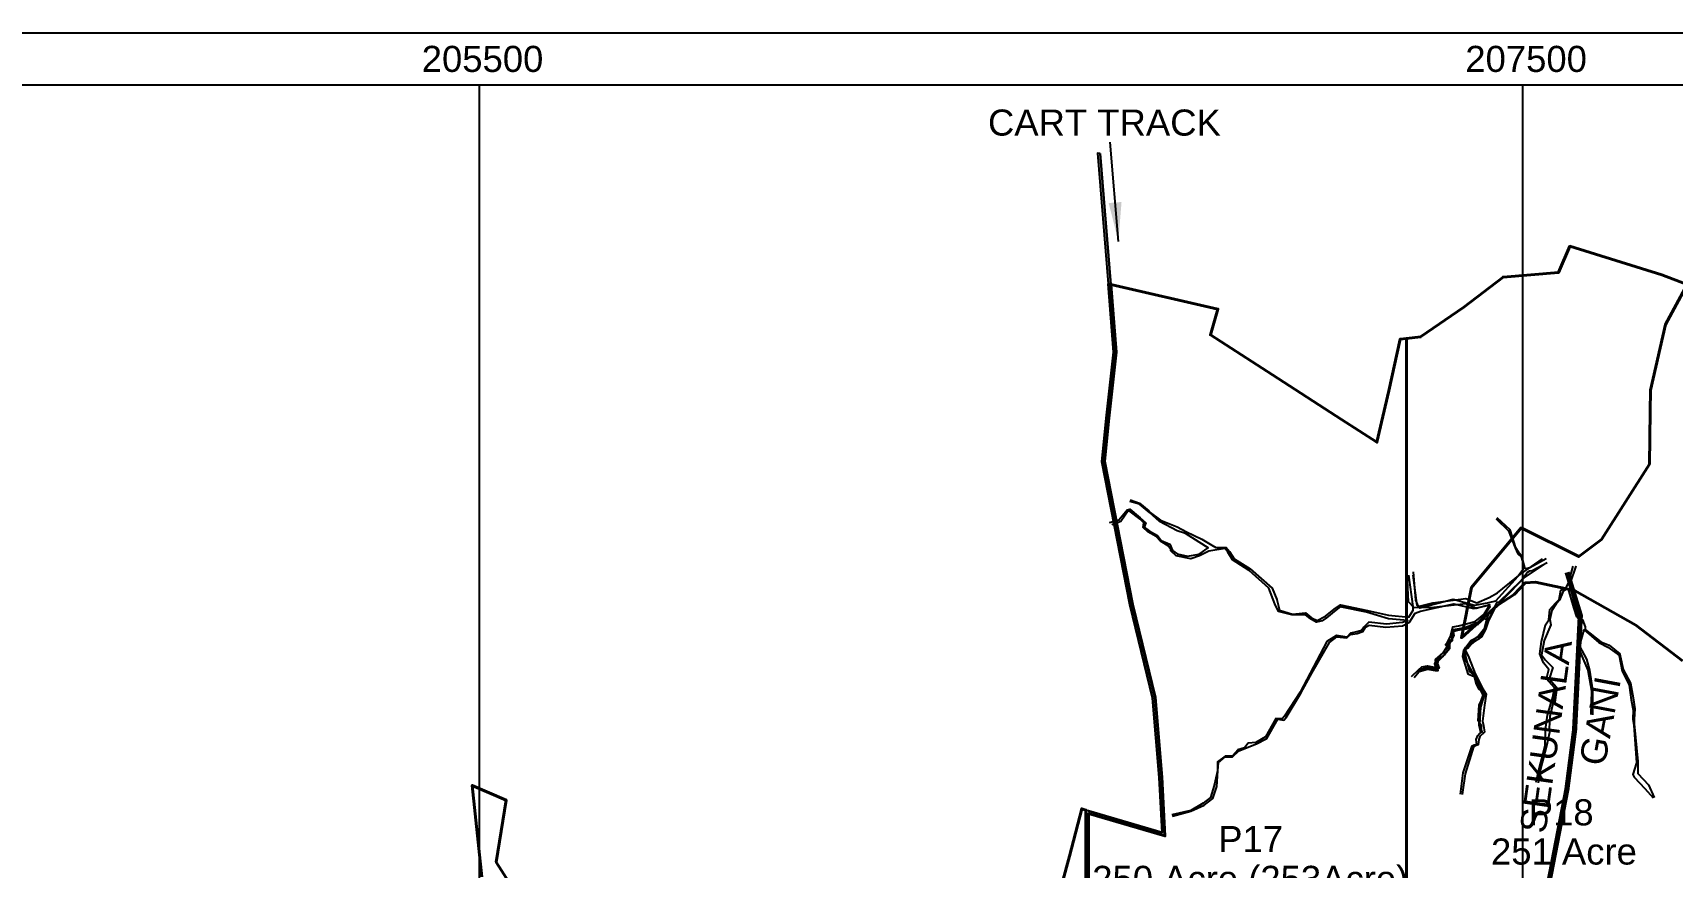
# Model space of a CAD drawing. Header units: metres. Extents: x 201400 to 215600, y 173235 to 1738400.
# Drawn here: x 204645 to 207787, y 1736801 to 1738400 of the extents above; entities that cross this region are included whole.
import ezdxf

# ---------------------------------------------------------------- set-up
doc = ezdxf.new("R2010")
doc.units = ezdxf.units.M
doc.linetypes.add('PHANTOM2', pattern=[1.25, 0.625, -0.125, 0.125, -0.125, 0.125, -0.125])
doc.layers.add('250Acres', color=7, linetype='Continuous', lineweight=25)
for name, color, linetype in [('GRID LINES', 250, 'Continuous'), ('GRID TEXT', 244, 'Continuous'), ('name power lines', 1, 'Continuous'), ('Names', 1, 'Continuous'), ('VILLAGE BOUNDARY', 6, 'Continuous'), ('VILLAGE NAMES', 5, 'Continuous')]:
    doc.layers.add(name, color=color, linetype=linetype)
doc.layers.add('STREAM', color=7, linetype='Continuous', lineweight=0, true_color=0x3dcfff)
doc.styles.get("Standard").update_dxf_attribs({"font": 'arial.ttf', "height": 50})
doc.dimstyles.get("Standard").update_dxf_attribs({"dimtxt": 50, "dimasz": 0.18, "dimexe": 0.18, "dimexo": 0.0625, "dimgap": 0.09, "dimtad": 0, "dimtih": 1, "dimtoh": 1, "dimdec": 4, "dimzin": 0, "dimdsep": 46, "dimtxsty": 'Standard', "dimcen": 0.09, "dimadec": 0, "dimazin": 0, "dimtfac": 1, "dimtdec": 4, "dimtofl": 0, "dimtmove": 0, "dimatfit": 3, "dimfxl": 1, "dimtolj": 1, "dimtzin": 0, "dimarcsym": 0})

msp = doc.modelspace()

# ---------------------------------------------------------------- hatches: boundary and pattern name
h = msp.add_hatch(color=253)
h.dxf.hatch_style = 1
h.paths.add_polyline_path([(206690.1, 1738168.8), (206685.1, 1738169.4), (206705.5, 1737919.1), (206710.6, 1737917.9)])
h = msp.add_hatch(color=253)
h.dxf.hatch_style = 1
h.paths.add_polyline_path([(206668.2, 1736904.1), (206814.5, 1736861.3), (206808.3, 1736973.9), (206795.7, 1737126.3), (206752.4, 1737304.9), (206698.6, 1737578.4), (206707.2, 1737661.2), (206721.2, 1737788), (206710.6, 1737917.9), (206705.5, 1737919.1), (206716.2, 1737788), (206702.2, 1737661.8), (206693.5, 1737578.2), (206747.5, 1737303.8), (206790.8, 1737125.5), (206803.3, 1736973.5), (206809.2, 1736868.1), (206668.2, 1736909.4), (206663.2, 1736910.8), (206663.2, 1736462.2), (206663.2, 1735914.5), (206668.2, 1735914.5), (206668.2, 1736402.6)])

# ---------------------------------------------------------------- linework, layer by layer
at = {"color": 7}
msp.add_line((206690.1, 1738168.8), (206685.1, 1738169.4), dxfattribs=at)
at = {"color": 7, "flags": 128}
msp.add_lwpolyline([(206685.1, 1738169.4), (206705.5, 1737919.1)], dxfattribs=at)
at = {"color": 253, "flags": 128}
msp.add_lwpolyline([(206690.1, 1738168.8), (206685.1, 1738169.4), (206705.5, 1737919.1), (206710.6, 1737917.9)], close=True, dxfattribs=at)
msp.add_lwpolyline([(206690.1, 1738168.8), (206710.6, 1737917.9)], dxfattribs=at)
at = {"color": 1, "flags": 128}
msp.add_lwpolyline([(206668.2, 1736904.1), (206814.5, 1736861.3), (206808.3, 1736973.9), (206795.7, 1737126.3), (206752.4, 1737304.9), (206698.6, 1737578.4), (206707.2, 1737661.2), (206721.2, 1737788), (206710.6, 1737917.9), (206705.5, 1737919.1), (206716.2, 1737788), (206702.2, 1737661.8), (206693.5, 1737578.2), (206747.5, 1737303.8), (206790.8, 1737125.5), (206803.3, 1736973.5), (206809.2, 1736868.1), (206668.2, 1736909.4), (206663.2, 1736910.8), (206663.2, 1736462.2), (206663.2, 1735914.5), (206668.2, 1735914.5), (206668.2, 1736402.6)], close=True, dxfattribs=at)
at = {"color": 6, "flags": 128}
for points in [[(206668.2, 1736909.4), (206809.2, 1736868.1), (206803.3, 1736973.5), (206790.8, 1737125.5), (206747.5, 1737303.8), (206693.5, 1737578.2), (206702.2, 1737661.8), (206716.2, 1737788), (206705.5, 1737919.1)], [(206663.2, 1735914.5), (206663.2, 1736909.4)], [(206668.2, 1735914.5), (206668.2, 1736904.1)]]:
    msp.add_lwpolyline(points, dxfattribs=at)
at = {"layer": '250Acres', "color": 5, "lineweight": 40, "flags": 128}
for points in [[(207806.3, 1737196.5), (207716.7, 1737264.8), (207599.5, 1737331.6), (207524.8, 1737347.3), (207504.6, 1737345.9), (207483.5, 1737324), (207451.1, 1737302.8), (207382.6, 1737241.1), (207402.1, 1737337.4), (207497, 1737451.4), (207607.6, 1737396.6), (207651, 1737429.2), (207743.1, 1737573.4), (207744.6, 1737674.4), (207745.2, 1737715.2), (207773.7, 1737841.2), (207815.3, 1737917.7), (207766.7, 1737936.3), (207590.7, 1737991.2), (207568.6, 1737940.6), (207462.5, 1737931.9), (207387.5, 1737874.2), (207304.6, 1737817.4), (207277.6, 1737814.5), (207277.6, 1736560.3)], [(205587.3, 1736726.2), (205533, 1736810.9), (205552.1, 1736929.6), (205487.1, 1736958.1), (205505.3, 1736783.2)], [(206663.2, 1736462.2), (206663.2, 1736910.8), (206655.1, 1736913.2), (206631.5, 1736822.6), (206605.6, 1736726.1)]]:
    msp.add_lwpolyline(points, dxfattribs=at)
msp.add_lwpolyline([(207277.6, 1737814.5), (207265.4, 1737813.2), (207243.4, 1737714), (207220.8, 1737615.5), (207153.2, 1737659.2), (207020.4, 1737744.9), (206901.6, 1737821.1), (206916.1, 1737870.6), (206710.6, 1737917.9), (206721.2, 1737788), (206707.3, 1737661.8), (206698.6, 1737578.4), (206752.4, 1737304.9), (206795.7, 1737126.3), (206808.3, 1736973.9), (206814.5, 1736861.3), (206668.2, 1736904.1), (206668.2, 1736463), (207235, 1736553.5), (207277.6, 1736560.3)], close=True, dxfattribs=at)
at = {"layer": 'GRID LINES', "linetype": 'Continuous'}
for p, q in [((201400, 1738400), (214900, 1738400)), ((201500, 1738300), (214800, 1738300))]:
    msp.add_line(p, q, dxfattribs=at)
at = {"layer": 'GRID LINES', "color": 9, "linetype": 'Continuous'}
for p, q in [((201400, 1738400), (214900, 1738400)), ((201500, 1738300), (214800, 1738300)), ((205500, 1738300), (205500, 1730460)), ((207500, 1738300), (207500, 1730460)), ((207500, 1738300), (207500, 1730460))]:
    msp.add_line(p, q, dxfattribs=at)
for points in [[(201400, 1738400), (215600, 1738400), (215600, 1728400), (201400, 1728400)], [(201500, 1738300), (215500, 1738300), (215500, 1728500), (201500, 1728500)], [(201500, 1738300), (215500, 1738300), (215500, 1728500), (201500, 1728500)]]:
    msp.add_lwpolyline(points, close=True, dxfattribs=at)
at = {"layer": 'STREAM'}
for points, elevation in [([(206708, 1737462), (206726, 1737467), (206742, 1737486), (206747, 1737487), (206767, 1737471), (206778, 1737461), (206775, 1737453), (206784, 1737446), (206800, 1737437), (206807, 1737427), (206824, 1737420), (206829, 1737408), (206838, 1737402), (206858, 1737397), (206880, 1737400.9), (206897.1, 1737413), (206880, 1737424), (206854, 1737441), (206838, 1737446), (206804, 1737464), (206785, 1737481), (206766, 1737496.9), (206747, 1737502)], 310.1), ([(206748, 1737505), (206766, 1737499), (206783.8, 1737484.4), (206783.9, 1737483.1), (206806, 1737466), (206838.1, 1737453.2), (206856, 1737444), (206885.1, 1737429.9), (206904.1, 1737418.6), (206911.8, 1737414), (206931.9, 1737414), (206938, 1737406), (206947, 1737392), (206978, 1737373.1), (207020, 1737336), (207029, 1737314.1), (207034, 1737294.1), (207059, 1737286), (207084, 1737289), (207095.1, 1737279.1), (207106, 1737274), (207122, 1737282), (207139, 1737296), (207151, 1737304), (207203, 1737293), (207243, 1737284), (207282, 1737280.2), (207290, 1737293.9), (207290, 1737301), (207282.1, 1737360.9)], 310.1), ([(207243, 1737277), (207201, 1737290), (207150.1, 1737300), (207142, 1737294), (207124, 1737279), (207115.8, 1737273.3), (207111, 1737272), (207105, 1737271), (207093, 1737278), (207084, 1737285), (207058, 1737285), (207032, 1737291.1), (207025, 1737305.9), (207013.9, 1737336), (206975.9, 1737370), (206943.9, 1737390), (206935, 1737404.9), (206930, 1737412), (206898.9, 1737407), (206881, 1737397.9), (206864, 1737392), (206836, 1737398), (206826.1, 1737407.7), (206826, 1737409.9), (206821, 1737417.1), (206806, 1737426), (206798, 1737435), (206782, 1737444), (206773, 1737452), (206774, 1737461), (206767, 1737468), (206746.1, 1737484.4), (206744, 1737484), (206730.1, 1737464), (206713, 1737457)], 299.3), ([(207449, 1737469), (207473, 1737446), (207486, 1737413), (207491, 1737402), (207497, 1737396), (207499.9, 1737388), (207501, 1737372)], 299.1), ([(207505, 1737373.1), (207501, 1737387), (207499, 1737397), (207493, 1737404), (207487, 1737413), (207476, 1737448), (207451, 1737471)], 299.1), ([(207287, 1737167), (207301, 1737180), (207307, 1737185), (207318, 1737187), (207334, 1737184), (207335, 1737186), (207334, 1737191), (207333, 1737199), (207348, 1737212), (207355, 1737223), (207354, 1737227.9), (207362, 1737244), (207366, 1737262), (207377, 1737264), (207409, 1737272.1), (207426, 1737286), (207436.9, 1737303.9), (207411, 1737297), (207391, 1737306), (207330, 1737299), (207292, 1737298), (207281.1, 1737310), (207279, 1737364)], 303.9), ([(207290, 1737367), (207295, 1737313), (207300, 1737301), (207328, 1737308), (207391, 1737315.9), (207412, 1737308), (207436, 1737317.9), (207451.9, 1737327), (207496, 1737363), (207538, 1737392)], 303.8), ([(207543.1, 1737383), (207504, 1737357), (207462, 1737314), (207447, 1737298), (207434, 1737272), (207429, 1737257), (207421, 1737243), (207405, 1737232), (207392.1, 1737220.9), (207390, 1737218), (207397, 1737203), (207409, 1737171.9), (207424, 1737142.9), (207430, 1737133), (207427, 1737112), (207423, 1737081.1), (207425, 1737073), (207427, 1737060), (207418, 1737052), (207416, 1737046), (207415, 1737036), (207409, 1737034), (207406, 1737032.1), (207390.1, 1736980), (207383.9, 1736940.6)], 301), ([(207423, 1737059), (207418, 1737075), (207420, 1737108), (207427, 1737131), (207421, 1737141), (207409, 1737168), (207399, 1737176), (207391, 1737205), (207389.1, 1737217), (207394.9, 1737221), (207405, 1737233.9), (207416, 1737238.9), (207430, 1737259), (207435, 1737275), (207446, 1737298), (207451, 1737309), (207455, 1737310), (207496.9, 1737349.9), (207508.6, 1737366), (207513.9, 1737369.2), (207518, 1737370), (207547, 1737385.1)], 303.4), ([(207501.1, 1737372), (207491, 1737358), (207447.9, 1737311.1), (207434.9, 1737308)], 299.1), ([(207544.9, 1737391.9), (207514, 1737375), (207505.1, 1737373)], 299.7), ([(207526, 1736964), (207531, 1736987), (207543, 1737034), (207544, 1737065), (207548, 1737092.9), (207558, 1737127), (207561, 1737145), (207546, 1737162), (207550, 1737180), (207540, 1737193), (207533, 1737210), (207536, 1737234), (207544, 1737266), (207550, 1737275), (207552, 1737295), (207563, 1737307), (207570, 1737314), (207573, 1737332), (207584, 1737337.9), (207588, 1737345.9), (207597, 1737377.9)], 303.1), ([(207602, 1737378), (207591, 1737346), (207594, 1737337), (207599, 1737300), (207606, 1737281), (207615, 1737275), (207620, 1737262), (207620, 1737257), (207650, 1737233), (207666, 1737227), (207686, 1737210), (207687, 1737206), (207693, 1737180), (207707, 1737154), (207712, 1737126), (207715, 1737105), (207714, 1737085), (207714, 1737076), (207721.1, 1737004), (207721, 1736981), (207741, 1736959), (207752.1, 1736935)], 298.3), ([(207435, 1737308), (207408, 1737303), (207367, 1737314), (207303, 1737297.9), (207298, 1737302.9), (207290, 1737361)], 297.4), ([(207606, 1737223.9), (207612.9, 1737263), (207608, 1737276), (207604, 1737281), (207598, 1737299), (207588, 1737333.9), (207586.1, 1737335), (207577.9, 1737329.9), (207571, 1737313), (207564, 1737306), (207556, 1737293), (207552, 1737276), (207554, 1737265.9), (207541, 1737236), (207536.1, 1737208), (207544.1, 1737197.9), (207558, 1737184), (207551, 1737162), (207565, 1737146), (207561, 1737128), (207552, 1737090.1), (207551, 1737067), (207553, 1737065), (207547, 1737039), (207533.1, 1736985), (207530, 1736963)], 297.7), ([(206829, 1736899), (206864, 1736909), (206890, 1736920), (206906, 1736933), (206914, 1736956), (206916, 1736986), (206917, 1737002), (206930, 1737013), (206944, 1737013), (206956, 1737024), (206990, 1737038), (207010, 1737048), (207031, 1737085), (207042.4, 1737083.1), (207047, 1737088), (207075, 1737135), (207096, 1737173), (207130, 1737232), (207144, 1737243), (207163.3, 1737240.7), (207165, 1737243), (207170, 1737247), (207183, 1737249), (207194, 1737253), (207199, 1737261), (207206, 1737265), (207238, 1737261), (207270, 1737264), (207283, 1737271), (207294.1, 1737287.9), (207304, 1737292), (207368, 1737306.1), (207406, 1737297), (207433, 1737303)], 306.2), ([(207432.9, 1737303), (207438, 1737300), (207425, 1737282), (207414, 1737270), (207391, 1737260.9), (207378.1, 1737258), (207367, 1737256), (207363, 1737249), (207364.1, 1737237), (207359.1, 1737235), (207352, 1737228), (207357, 1737223), (207344, 1737209), (207331, 1737191), (207334, 1737183), (207331, 1737181), (207317, 1737184), (207300, 1737178)], 306.2), ([(207280, 1737274), (207280, 1737274), (207280, 1737274), (207280, 1737274), (207270, 1737270), (207239, 1737267), (207205, 1737271), (207196, 1737261), (207191, 1737255), (207182, 1737252), (207170, 1737250), (207163, 1737241.9), (207143, 1737245), (207125, 1737234), (207093, 1737173), (207074, 1737136.9), (207043.9, 1737090.9), (207038.9, 1737085.5), (207027, 1737086), (207007, 1737051), (206989, 1737040), (206974, 1737039), (206967, 1737029.9), (206954, 1737026), (206944, 1737015), (206930, 1737014), (206915, 1737003), (206915, 1736986), (206909, 1736958), (206902, 1736935), (206887.9, 1736923.9), (206864, 1736910), (206828, 1736902)], 299.3), ([(207280, 1737274), (207243, 1737277)], 299.3), ([(207380.9, 1736941), (207386.1, 1736981.9), (207403, 1737034), (207407, 1737036.1), (207412, 1737037), (207411, 1737045.9), (207414, 1737054), (207420.9, 1737061.9), (207421, 1737072.1), (207415, 1737082), (207417, 1737112), (207426, 1737132), (207421.1, 1737140), (207407, 1737169), (207389, 1737202), (207388, 1737217.9), (207391, 1737223), (207401, 1737236), (207418.1, 1737244.9), (207426.9, 1737258), (207431, 1737272.9), (207435, 1737287.9), (207427.1, 1737281.1), (207412.9, 1737268.9), (207378.1, 1737256), (207367, 1737252), (207367.9, 1737245), (207359.9, 1737230), (207359.9, 1737220), (207351, 1737209), (207338, 1737199), (207337, 1737191), (207340, 1737183), (207334, 1737181), (207317.9, 1737184), (207308, 1737181), (207304, 1737179), (207292, 1737164)], 307.8), ([(207302, 1737176), (207318, 1737181), (207332.1, 1737178), (207338, 1737178), (207337.4, 1737183.3), (207335, 1737193.1), (207347, 1737205), (207360, 1737222), (207356, 1737228), (207360, 1737234), (207365.9, 1737236), (207366, 1737248), (207369.1, 1737254), (207379, 1737256), (207392, 1737258), (207415, 1737267), (207427, 1737278), (207431, 1737275), (207428, 1737260), (207414, 1737243), (207402, 1737235), (207394, 1737222), (207387, 1737217), (207385, 1737205), (207395, 1737172), (207407, 1737167), (207410.9, 1737152), (207415.8, 1737142.4), (207419, 1737140), (207424, 1737130.9), (207416.1, 1737109), (207416, 1737074), (207419, 1737060)], 302.5), ([(207609, 1737225), (207618, 1737256), (207646, 1737232), (207663, 1737223), (207681, 1737210), (207685, 1737207), (207691, 1737177), (207704, 1737150), (207708, 1737122), (207712, 1737102), (207711, 1737085), (207713, 1737073), (207718, 1737001), (207711, 1736979), (207714, 1736974), (207734, 1736952), (207750, 1736934)], 297.9), ([(207606, 1737224), (207617, 1737196.9), (207625, 1737179), (207632, 1737139), (207631, 1737094)], 297.7), ([(207609, 1737225), (207622.3, 1737199.9), (207628, 1737179), (207634, 1737141), (207634, 1737093)], 297.9)]:
    msp.add_lwpolyline(points, dxfattribs=dict(at, elevation=elevation))
at = {"layer": 'STREAM', "linetype": 'Continuous', "lineweight": 25}
for points, elevation in [([(206708, 1737462), (206726, 1737467), (206742, 1737486), (206747, 1737487), (206767, 1737471), (206778, 1737461), (206775, 1737453), (206784, 1737446), (206800, 1737437), (206807, 1737427), (206824, 1737420), (206829, 1737408), (206838, 1737402), (206858, 1737397), (206880, 1737400.9), (206897.1, 1737413), (206880, 1737424), (206854, 1737441), (206838, 1737446), (206804, 1737464), (206785, 1737481), (206766, 1737496.9), (206747, 1737502)], 310.1), ([(206708, 1737462), (206726, 1737467), (206742, 1737486), (206747, 1737487), (206767, 1737471), (206778, 1737461), (206775, 1737453), (206784, 1737446), (206800, 1737437), (206807, 1737427), (206824, 1737420), (206829, 1737408), (206838, 1737402), (206858, 1737397), (206880, 1737400.9), (206897.1, 1737413), (206880, 1737424), (206854, 1737441), (206838, 1737446), (206804, 1737464), (206785, 1737481), (206766, 1737496.9), (206747, 1737502)], 310.1), ([(206748, 1737505), (206766, 1737499), (206783.8, 1737484.4), (206783.9, 1737483.1), (206806, 1737466), (206838.1, 1737453.2), (206856, 1737444), (206885.1, 1737429.9), (206904.1, 1737418.6), (206911.8, 1737414), (206931.9, 1737414), (206938, 1737406), (206947, 1737392), (206978, 1737373.1), (207020, 1737336), (207029, 1737314.1), (207034, 1737294.1), (207059, 1737286), (207084, 1737289), (207095.1, 1737279.1), (207106, 1737274), (207122, 1737282), (207139, 1737296), (207151, 1737304), (207203, 1737293), (207243, 1737284), (207282, 1737280.2), (207290, 1737293.9), (207290, 1737301), (207282.1, 1737360.9)], 310.1), ([(206748, 1737505), (206766, 1737499), (206783.8, 1737484.4), (206783.9, 1737483.1), (206806, 1737466), (206838.1, 1737453.2), (206856, 1737444), (206885.1, 1737429.9), (206904.1, 1737418.6), (206911.8, 1737414), (206931.9, 1737414), (206938, 1737406), (206947, 1737392), (206978, 1737373.1), (207020, 1737336), (207029, 1737314.1), (207034, 1737294.1), (207059, 1737286), (207084, 1737289), (207095.1, 1737279.1), (207106, 1737274), (207122, 1737282), (207139, 1737296), (207151, 1737304), (207203, 1737293), (207243, 1737284), (207282, 1737280.2), (207290, 1737293.9), (207290, 1737301), (207282.1, 1737360.9)], 310.1), ([(207243, 1737277), (207201, 1737290), (207150.1, 1737300), (207142, 1737294), (207124, 1737279), (207115.8, 1737273.3), (207111, 1737272), (207105, 1737271), (207093, 1737278), (207084, 1737285), (207058, 1737285), (207032, 1737291.1), (207025, 1737305.9), (207013.9, 1737336), (206975.9, 1737370), (206943.9, 1737390), (206935, 1737404.9), (206930, 1737412), (206898.9, 1737407), (206881, 1737397.9), (206864, 1737392), (206836, 1737398), (206826.1, 1737407.7), (206826, 1737409.9), (206821, 1737417.1), (206806, 1737426), (206798, 1737435), (206782, 1737444), (206773, 1737452), (206774, 1737461), (206767, 1737468), (206746.1, 1737484.4), (206744, 1737484), (206730.1, 1737464), (206713, 1737457)], 299.3), ([(207243, 1737277), (207201, 1737290), (207150.1, 1737300), (207142, 1737294), (207124, 1737279), (207115.8, 1737273.3), (207111, 1737272), (207105, 1737271), (207093, 1737278), (207084, 1737285), (207058, 1737285), (207032, 1737291.1), (207025, 1737305.9), (207013.9, 1737336), (206975.9, 1737370), (206943.9, 1737390), (206935, 1737404.9), (206930, 1737412), (206898.9, 1737407), (206881, 1737397.9), (206864, 1737392), (206836, 1737398), (206826.1, 1737407.7), (206826, 1737409.9), (206821, 1737417.1), (206806, 1737426), (206798, 1737435), (206782, 1737444), (206773, 1737452), (206774, 1737461), (206767, 1737468), (206746.1, 1737484.4), (206744, 1737484), (206730.1, 1737464), (206713, 1737457)], 299.3), ([(207449, 1737469), (207473, 1737446), (207486, 1737413), (207491, 1737402), (207497, 1737396), (207499.9, 1737388), (207501, 1737372)], 299.1), ([(207449, 1737469), (207473, 1737446), (207486, 1737413), (207491, 1737402), (207497, 1737396), (207499.9, 1737388), (207501, 1737372)], 299.1), ([(207505, 1737373.1), (207501, 1737387), (207499, 1737397), (207493, 1737404), (207487, 1737413), (207476, 1737448), (207451, 1737471)], 299.1), ([(207505, 1737373.1), (207501, 1737387), (207499, 1737397), (207493, 1737404), (207487, 1737413), (207476, 1737448), (207451, 1737471)], 299.1), ([(207287, 1737167), (207301, 1737180), (207307, 1737185), (207318, 1737187), (207334, 1737184), (207335, 1737186), (207334, 1737191), (207333, 1737199), (207348, 1737212), (207355, 1737223), (207354, 1737227.9), (207362, 1737244), (207366, 1737262), (207377, 1737264), (207409, 1737272.1), (207426, 1737286), (207436.9, 1737303.9), (207411, 1737297), (207391, 1737306), (207330, 1737299), (207292, 1737298), (207281.1, 1737310), (207279, 1737364)], 303.9), ([(207287, 1737167), (207301, 1737180), (207307, 1737185), (207318, 1737187), (207334, 1737184), (207335, 1737186), (207334, 1737191), (207333, 1737199), (207348, 1737212), (207355, 1737223), (207354, 1737227.9), (207362, 1737244), (207366, 1737262), (207377, 1737264), (207409, 1737272.1), (207426, 1737286), (207436.9, 1737303.9), (207411, 1737297), (207391, 1737306), (207330, 1737299), (207292, 1737298), (207281.1, 1737310), (207279, 1737364)], 303.9), ([(207290, 1737367), (207295, 1737313), (207300, 1737301), (207328, 1737308), (207391, 1737315.9), (207412, 1737308), (207436, 1737317.9), (207451.9, 1737327), (207496, 1737363), (207538, 1737392)], 303.8), ([(207290, 1737367), (207295, 1737313), (207300, 1737301), (207328, 1737308), (207391, 1737315.9), (207412, 1737308), (207436, 1737317.9), (207451.9, 1737327), (207496, 1737363), (207538, 1737392)], 303.8), ([(207543.1, 1737383), (207504, 1737357), (207462, 1737314), (207447, 1737298), (207434, 1737272), (207429, 1737257), (207421, 1737243), (207405, 1737232), (207392.1, 1737220.9), (207390, 1737218), (207397, 1737203), (207409, 1737171.9), (207424, 1737142.9), (207430, 1737133), (207427, 1737112), (207423, 1737081.1), (207425, 1737073), (207427, 1737060), (207418, 1737052), (207416, 1737046), (207415, 1737036), (207409, 1737034), (207406, 1737032.1), (207390.1, 1736980), (207383.9, 1736940.6)], 301), ([(207543.1, 1737383), (207504, 1737357), (207462, 1737314), (207447, 1737298), (207434, 1737272), (207429, 1737257), (207421, 1737243), (207405, 1737232), (207392.1, 1737220.9), (207390, 1737218), (207397, 1737203), (207409, 1737171.9), (207424, 1737142.9), (207430, 1737133), (207427, 1737112), (207423, 1737081.1), (207425, 1737073), (207427, 1737060), (207418, 1737052), (207416, 1737046), (207415, 1737036), (207409, 1737034), (207406, 1737032.1), (207390.1, 1736980), (207383.9, 1736940.6)], 301), ([(207423, 1737059), (207418, 1737075), (207420, 1737108), (207427, 1737131), (207421, 1737141), (207409, 1737168), (207399, 1737176), (207391, 1737205), (207389.1, 1737217), (207394.9, 1737221), (207405, 1737233.9), (207416, 1737238.9), (207430, 1737259), (207435, 1737275), (207446, 1737298), (207451, 1737309), (207455, 1737310), (207496.9, 1737349.9), (207508.6, 1737366), (207513.9, 1737369.2), (207518, 1737370), (207547, 1737385.1)], 303.4), ([(207423, 1737059), (207418, 1737075), (207420, 1737108), (207427, 1737131), (207421, 1737141), (207409, 1737168), (207399, 1737176), (207391, 1737205), (207389.1, 1737217), (207394.9, 1737221), (207405, 1737233.9), (207416, 1737238.9), (207430, 1737259), (207435, 1737275), (207446, 1737298), (207451, 1737309), (207455, 1737310), (207496.9, 1737349.9), (207508.6, 1737366), (207513.9, 1737369.2), (207518, 1737370), (207547, 1737385.1)], 303.4), ([(207501.1, 1737372), (207491, 1737358), (207447.9, 1737311.1), (207434.9, 1737308)], 299.1), ([(207501.1, 1737372), (207491, 1737358), (207447.9, 1737311.1), (207434.9, 1737308)], 299.1), ([(207544.9, 1737391.9), (207514, 1737375), (207505.1, 1737373)], 299.7), ([(207544.9, 1737391.9), (207514, 1737375), (207505.1, 1737373)], 299.7), ([(207526, 1736964), (207531, 1736987), (207543, 1737034), (207544, 1737065), (207548, 1737092.9), (207558, 1737127), (207561, 1737145), (207546, 1737162), (207550, 1737180), (207540, 1737193), (207533, 1737210), (207536, 1737234), (207544, 1737266), (207550, 1737275), (207552, 1737295), (207563, 1737307), (207570, 1737314), (207573, 1737332), (207584, 1737337.9), (207588, 1737345.9), (207597, 1737377.9)], 303.1), ([(207526, 1736964), (207531, 1736987), (207543, 1737034), (207544, 1737065), (207548, 1737092.9), (207558, 1737127), (207561, 1737145), (207546, 1737162), (207550, 1737180), (207540, 1737193), (207533, 1737210), (207536, 1737234), (207544, 1737266), (207550, 1737275), (207552, 1737295), (207563, 1737307), (207570, 1737314), (207573, 1737332), (207584, 1737337.9), (207588, 1737345.9), (207597, 1737377.9)], 303.1), ([(207602, 1737378), (207591, 1737346), (207594, 1737337), (207599, 1737300), (207606, 1737281), (207615, 1737275), (207620, 1737262), (207620, 1737257), (207650, 1737233), (207666, 1737227), (207686, 1737210), (207687, 1737206), (207693, 1737180), (207707, 1737154), (207712, 1737126), (207715, 1737105), (207714, 1737085), (207714, 1737076), (207721.1, 1737004), (207721, 1736981), (207741, 1736959), (207752.1, 1736935)], 298.3), ([(207602, 1737378), (207591, 1737346), (207594, 1737337), (207599, 1737300), (207606, 1737281), (207615, 1737275), (207620, 1737262), (207620, 1737257), (207650, 1737233), (207666, 1737227), (207686, 1737210), (207687, 1737206), (207693, 1737180), (207707, 1737154), (207712, 1737126), (207715, 1737105), (207714, 1737085), (207714, 1737076), (207721.1, 1737004), (207721, 1736981), (207741, 1736959), (207752.1, 1736935)], 298.3), ([(207435, 1737308), (207408, 1737303), (207367, 1737314), (207303, 1737297.9), (207298, 1737302.9), (207290, 1737361)], 297.4), ([(207435, 1737308), (207408, 1737303), (207367, 1737314), (207303, 1737297.9), (207298, 1737302.9), (207290, 1737361)], 297.4), ([(207606, 1737223.9), (207612.9, 1737263), (207608, 1737276), (207604, 1737281), (207598, 1737299), (207588, 1737333.9), (207586.1, 1737335), (207577.9, 1737329.9), (207571, 1737313), (207564, 1737306), (207556, 1737293), (207552, 1737276), (207554, 1737265.9), (207541, 1737236), (207536.1, 1737208), (207544.1, 1737197.9), (207558, 1737184), (207551, 1737162), (207565, 1737146), (207561, 1737128), (207552, 1737090.1), (207551, 1737067), (207553, 1737065), (207547, 1737039), (207533.1, 1736985), (207530, 1736963)], 297.7), ([(207606, 1737223.9), (207612.9, 1737263), (207608, 1737276), (207604, 1737281), (207598, 1737299), (207588, 1737333.9), (207586.1, 1737335), (207577.9, 1737329.9), (207571, 1737313), (207564, 1737306), (207556, 1737293), (207552, 1737276), (207554, 1737265.9), (207541, 1737236), (207536.1, 1737208), (207544.1, 1737197.9), (207558, 1737184), (207551, 1737162), (207565, 1737146), (207561, 1737128), (207552, 1737090.1), (207551, 1737067), (207553, 1737065), (207547, 1737039), (207533.1, 1736985), (207530, 1736963)], 297.7), ([(206829, 1736899), (206864, 1736909), (206890, 1736920), (206906, 1736933), (206914, 1736956), (206916, 1736986), (206917, 1737002), (206930, 1737013), (206944, 1737013), (206956, 1737024), (206990, 1737038), (207010, 1737048), (207031, 1737085), (207042.4, 1737083.1), (207047, 1737088), (207075, 1737135), (207096, 1737173), (207130, 1737232), (207144, 1737243), (207163.3, 1737240.7), (207165, 1737243), (207170, 1737247), (207183, 1737249), (207194, 1737253), (207199, 1737261), (207206, 1737265), (207238, 1737261), (207270, 1737264), (207283, 1737271), (207294.1, 1737287.9), (207304, 1737292), (207368, 1737306.1), (207406, 1737297), (207433, 1737303)], 306.2), ([(206829, 1736899), (206864, 1736909), (206890, 1736920), (206906, 1736933), (206914, 1736956), (206916, 1736986), (206917, 1737002), (206930, 1737013), (206944, 1737013), (206956, 1737024), (206990, 1737038), (207010, 1737048), (207031, 1737085), (207042.4, 1737083.1), (207047, 1737088), (207075, 1737135), (207096, 1737173), (207130, 1737232), (207144, 1737243), (207163.3, 1737240.7), (207165, 1737243), (207170, 1737247), (207183, 1737249), (207194, 1737253), (207199, 1737261), (207206, 1737265), (207238, 1737261), (207270, 1737264), (207283, 1737271), (207294.1, 1737287.9), (207304, 1737292), (207368, 1737306.1), (207406, 1737297), (207433, 1737303)], 306.2), ([(207432.9, 1737303), (207438, 1737300), (207425, 1737282), (207414, 1737270), (207391, 1737260.9), (207378.1, 1737258), (207367, 1737256), (207363, 1737249), (207364.1, 1737237), (207359.1, 1737235), (207352, 1737228), (207357, 1737223), (207344, 1737209), (207331, 1737191), (207334, 1737183), (207331, 1737181), (207317, 1737184), (207300, 1737178)], 306.2), ([(207432.9, 1737303), (207438, 1737300), (207425, 1737282), (207414, 1737270), (207391, 1737260.9), (207378.1, 1737258), (207367, 1737256), (207363, 1737249), (207364.1, 1737237), (207359.1, 1737235), (207352, 1737228), (207357, 1737223), (207344, 1737209), (207331, 1737191), (207334, 1737183), (207331, 1737181), (207317, 1737184), (207300, 1737178)], 306.2), ([(207280, 1737274), (207280, 1737274), (207280, 1737274), (207280, 1737274), (207270, 1737270), (207239, 1737267), (207205, 1737271), (207196, 1737261), (207191, 1737255), (207182, 1737252), (207170, 1737250), (207163, 1737241.9), (207143, 1737245), (207125, 1737234), (207093, 1737173), (207074, 1737136.9), (207043.9, 1737090.9), (207038.9, 1737085.5), (207027, 1737086), (207007, 1737051), (206989, 1737040), (206974, 1737039), (206967, 1737029.9), (206954, 1737026), (206944, 1737015), (206930, 1737014), (206915, 1737003), (206915, 1736986), (206909, 1736958), (206902, 1736935), (206887.9, 1736923.9), (206864, 1736910), (206828, 1736902)], 299.3), ([(207280, 1737274), (207280, 1737274), (207280, 1737274), (207280, 1737274), (207270, 1737270), (207239, 1737267), (207205, 1737271), (207196, 1737261), (207191, 1737255), (207182, 1737252), (207170, 1737250), (207163, 1737241.9), (207143, 1737245), (207125, 1737234), (207093, 1737173), (207074, 1737136.9), (207043.9, 1737090.9), (207038.9, 1737085.5), (207027, 1737086), (207007, 1737051), (206989, 1737040), (206974, 1737039), (206967, 1737029.9), (206954, 1737026), (206944, 1737015), (206930, 1737014), (206915, 1737003), (206915, 1736986), (206909, 1736958), (206902, 1736935), (206887.9, 1736923.9), (206864, 1736910), (206828, 1736902)], 299.3), ([(207280, 1737274), (207243, 1737277)], 299.3), ([(207280, 1737274), (207243, 1737277)], 299.3), ([(207380.9, 1736941), (207386.1, 1736981.9), (207403, 1737034), (207407, 1737036.1), (207412, 1737037), (207411, 1737045.9), (207414, 1737054), (207420.9, 1737061.9), (207421, 1737072.1), (207415, 1737082), (207417, 1737112), (207426, 1737132), (207421.1, 1737140), (207407, 1737169), (207389, 1737202), (207388, 1737217.9), (207391, 1737223), (207401, 1737236), (207418.1, 1737244.9), (207426.9, 1737258), (207431, 1737272.9), (207435, 1737287.9), (207427.1, 1737281.1), (207412.9, 1737268.9), (207378.1, 1737256), (207367, 1737252), (207367.9, 1737245), (207359.9, 1737230), (207359.9, 1737220), (207351, 1737209), (207338, 1737199), (207337, 1737191), (207340, 1737183), (207334, 1737181), (207317.9, 1737184), (207308, 1737181), (207304, 1737179), (207292, 1737164)], 307.8), ([(207380.9, 1736941), (207386.1, 1736981.9), (207403, 1737034), (207407, 1737036.1), (207412, 1737037), (207411, 1737045.9), (207414, 1737054), (207420.9, 1737061.9), (207421, 1737072.1), (207415, 1737082), (207417, 1737112), (207426, 1737132), (207421.1, 1737140), (207407, 1737169), (207389, 1737202), (207388, 1737217.9), (207391, 1737223), (207401, 1737236), (207418.1, 1737244.9), (207426.9, 1737258), (207431, 1737272.9), (207435, 1737287.9), (207427.1, 1737281.1), (207412.9, 1737268.9), (207378.1, 1737256), (207367, 1737252), (207367.9, 1737245), (207359.9, 1737230), (207359.9, 1737220), (207351, 1737209), (207338, 1737199), (207337, 1737191), (207340, 1737183), (207334, 1737181), (207317.9, 1737184), (207308, 1737181), (207304, 1737179), (207292, 1737164)], 307.8), ([(207302, 1737176), (207318, 1737181), (207332.1, 1737178), (207338, 1737178), (207337.4, 1737183.3), (207335, 1737193.1), (207347, 1737205), (207360, 1737222), (207356, 1737228), (207360, 1737234), (207365.9, 1737236), (207366, 1737248), (207369.1, 1737254), (207379, 1737256), (207392, 1737258), (207415, 1737267), (207427, 1737278), (207431, 1737275), (207428, 1737260), (207414, 1737243), (207402, 1737235), (207394, 1737222), (207387, 1737217), (207385, 1737205), (207395, 1737172), (207407, 1737167), (207410.9, 1737152), (207415.8, 1737142.4), (207419, 1737140), (207424, 1737130.9), (207416.1, 1737109), (207416, 1737074), (207419, 1737060)], 302.5), ([(207302, 1737176), (207318, 1737181), (207332.1, 1737178), (207338, 1737178), (207337.4, 1737183.3), (207335, 1737193.1), (207347, 1737205), (207360, 1737222), (207356, 1737228), (207360, 1737234), (207365.9, 1737236), (207366, 1737248), (207369.1, 1737254), (207379, 1737256), (207392, 1737258), (207415, 1737267), (207427, 1737278), (207431, 1737275), (207428, 1737260), (207414, 1737243), (207402, 1737235), (207394, 1737222), (207387, 1737217), (207385, 1737205), (207395, 1737172), (207407, 1737167), (207410.9, 1737152), (207415.8, 1737142.4), (207419, 1737140), (207424, 1737130.9), (207416.1, 1737109), (207416, 1737074), (207419, 1737060)], 302.5), ([(207609, 1737225), (207618, 1737256), (207646, 1737232), (207663, 1737223), (207681, 1737210), (207685, 1737207), (207691, 1737177), (207704, 1737150), (207708, 1737122), (207712, 1737102), (207711, 1737085), (207713, 1737073), (207718, 1737001), (207711, 1736979), (207714, 1736974), (207734, 1736952), (207750, 1736934)], 297.9), ([(207609, 1737225), (207618, 1737256), (207646, 1737232), (207663, 1737223), (207681, 1737210), (207685, 1737207), (207691, 1737177), (207704, 1737150), (207708, 1737122), (207712, 1737102), (207711, 1737085), (207713, 1737073), (207718, 1737001), (207711, 1736979), (207714, 1736974), (207734, 1736952), (207750, 1736934)], 297.9), ([(207606, 1737224), (207617, 1737196.9), (207625, 1737179), (207632, 1737139), (207631, 1737094)], 297.7), ([(207606, 1737224), (207617, 1737196.9), (207625, 1737179), (207632, 1737139), (207631, 1737094)], 297.7), ([(207609, 1737225), (207622.3, 1737199.9), (207628, 1737179), (207634, 1737141), (207634, 1737093)], 297.9), ([(207609, 1737225), (207622.3, 1737199.9), (207628, 1737179), (207634, 1737141), (207634, 1737093)], 297.9)]:
    msp.add_lwpolyline(points, dxfattribs=dict(at, elevation=elevation))
at = {"layer": 'VILLAGE BOUNDARY', "linetype": 'PHANTOM2', "ltscale": 50, "const_width": 10}
msp.add_lwpolyline([(207030.9, 1734692.2), (207046.5, 1734781), (207073.2, 1734913.3), (207099.7, 1735032.2), (207126.8, 1735141), (207139.9, 1735228.6), (207176.1, 1735333.8), (207205.4, 1735430.7), (207226.4, 1735509.8), (207273.9, 1735671.7), (207319.6, 1735841.1), (207382.5, 1735966.4), (207447.7, 1736165), (207493.6, 1736306.7), (207505.4, 1736418.7), (207517, 1736521), (207524.6, 1736603.6), (207540.7, 1736722.6), (207584.9, 1736950.7), (207599.6, 1737064.4), (207610.6, 1737283.7), (207585.2, 1737366.3)], dxfattribs=at)

# ---------------------------------------------------------------- texts
at = {"layer": '250Acres', "linetype": 'Continuous', "lineweight": 40, "ltscale": 50}
for s, p in [('P18', (207511.8, 1736881.5)), ('P17', (206916.6, 1736830.2)), ('251 Acre', (207439.4, 1736806.4)), ('250 Acre (253Acre)', (206675.2, 1736754))]:
    msp.add_text(s, height=50, dxfattribs=at).set_placement(p)
at = {"layer": 'GRID TEXT', "linetype": 'Continuous', "char_height": 50, "width": 128.651, "attachment_point": 1}
for s, insert in [('205500', (205390.2, 1738375)), ('207500', (207390.2, 1738375))]:
    msp.add_mtext(s, dxfattribs=dict(at, insert=insert))
at = {"layer": 'GRID TEXT', "linetype": 'Continuous', "char_height": 50, "attachment_point": 1}
for s, insert in [('205500', (205390.2, 1738375)), ('205500', (205390.2, 1738375)), ('207500', (207390.2, 1738375)), ('207500', (207390.2, 1738375))]:
    msp.add_mtext_dynamic_manual_height_columns(s, width=128.651, gutter_width=120, heights=[0], dxfattribs=dict(at, insert=insert))
at = {"layer": 'Names', "color": 0, "linetype": 'Continuous', "ltscale": 50}
msp.add_text('CART TRACK', height=50, dxfattribs=at).set_placement((206475.4, 1738203))
at = {"layer": 'VILLAGE BOUNDARY'}
for s, rotation, p in [('SEKUNALA', 82.1375, (207543.8, 1736864.5)), ('GANI', 79.3609, (207657.2, 1736993.1))]:
    msp.add_text(s, height=50, rotation=rotation, dxfattribs=at).set_placement(p)
at = {"layer": 'VILLAGE NAMES'}
for s, rotation, p in [('SEKUNALA', 82.1375, (207543.8, 1736864.5)), ('SEKUNALA', 82.1375, (207543.8, 1736864.5)), ('GANI', 79.3609, (207657.2, 1736993.1)), ('GANI', 79.3609, (207657.2, 1736993.1))]:
    msp.add_text(s, height=50, rotation=rotation, dxfattribs=at).set_placement(p)

# ---------------------------------------------------------------- leaders
at = {"layer": 'name power lines', "color": 7, "linetype": 'Continuous', "ltscale": 50}
msp.add_leader([(206725.3, 1738000.1), (206709.4, 1738190.4)], dimstyle='Standard', override={"dimtxt": 24, "dimasz": 75}, dxfattribs=at)

doc.saveas('drawing.dxf')
